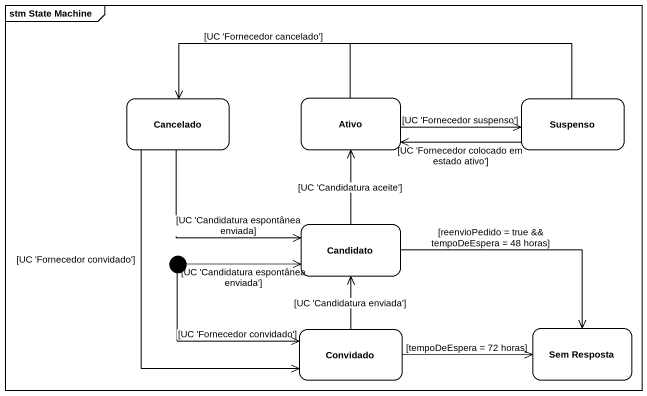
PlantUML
@startuml
mainframe stm State Machine
hide empty description
state Cancelado
state Ativo
state Suspenso
state Candidato
state Convidado
state "Sem Resposta" as Sem_Resposta
[*] -right-> Candidato : [UC 'Candidatura espontânea enviada']
[*] -right-> Convidado : [UC 'Fornecedor convidado']
Cancelado --> Candidato : [UC 'Candidatura espontânea enviada]
Cancelado --> Convidado : [UC 'Fornecedor convidado']
Ativo -left-> Cancelado : [UC 'Fornecedor cancelado']
Ativo -right-> Suspenso : [UC 'Fornecedor suspenso']
Suspenso -left-> Cancelado
Suspenso -left-> Ativo : [UC 'Fornecedor colocado em estado ativo']
Candidato -up-> Ativo : [UC 'Candidatura aceite']
Candidato -right-> Sem_Resposta : [reenvioPedido = true && tempoDeEspera = 48 horas]
Convidado -up-> Candidato : [UC 'Candidatura enviada']
Convidado -right-> Sem_Resposta : [tempoDeEspera = 72 horas]
@enduml
